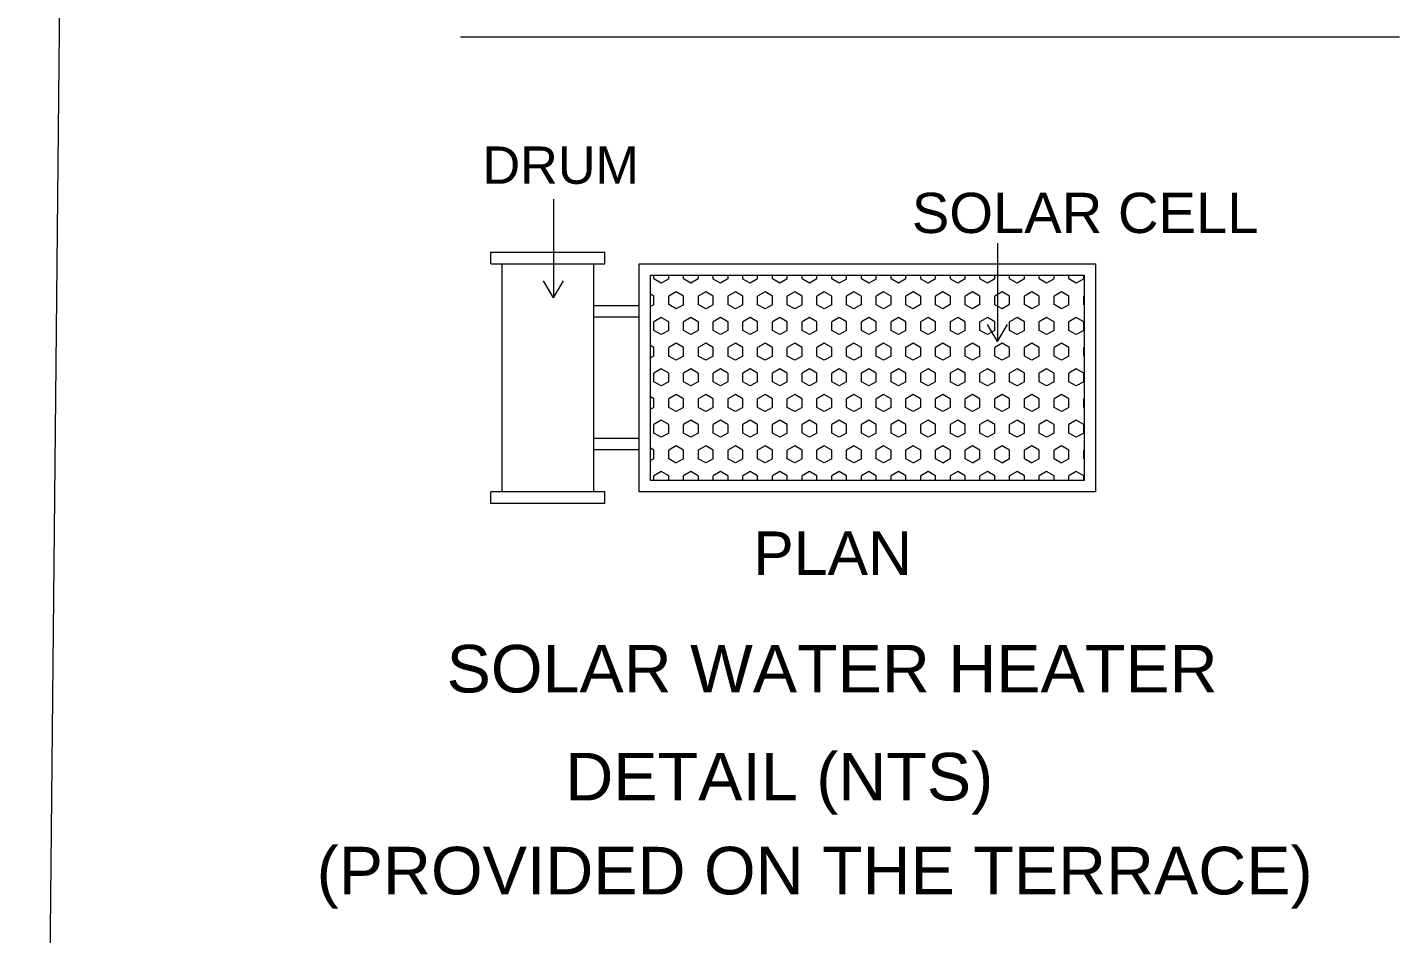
# Model space of a CAD drawing. Header units: metres. Extents: x -1560643 to -1560434, y 43491 to 43663.
# Drawn here: x -1560611.22 to -1560604.14, y 43506.76 to 43511.44 of the extents above; entities that cross this region are included whole.
import ezdxf

# ---------------------------------------------------------------- set-up
doc = ezdxf.new("R2010")
doc.units = ezdxf.units.M
doc.header["$LTSCALE"] = 750
doc.header["$MEASUREMENT"] = 0
doc.layers.get('0').update_dxf_attribs({"lineweight": 5})
doc.layers.add('BLK_1_FLR_0_DRINKING_WATER', color=7, linetype='Continuous', lineweight=5)
doc.styles.add('regular', font='arial.ttf', dxfattribs={"height": 15})

# ---------------------------------------------------------------- blocks, each defined once
blk = doc.blocks.new('A$C52BB42CC')
h = blk.add_hatch()
h.set_pattern_fill('HEX', color=256, scale=13.90884068954486, angle=90, style=0)
h.set_pattern_definition([(90, (4276.904966966948, -5425.951456024333), (-3.01135234433368, 2e-16), [1.738605086193104, -3.477210172386208]), (210, (4276.904966966948, -5425.951456024333), (1.505676172166839, -2.607907629938788), [1.738605086193109, -3.477210172386218]), (150, (4276.904966966948, -5424.212850938173), (-1.50567617216684, -2.607907629938788), [1.738605086193109, -3.477210172386218])])
h.paths.add_polyline_path([(1474.352046681743, 737.5227162102674), (1474.352046681743, 779.2492382785782), (1386.262722315005, 779.2492382785782), (1386.262722315005, 737.5227162102674)])
for p, q in [((1274.434751743887, 1679.23109072915), (1259.679827735526, 171.9765556209058)), ((1347.687423172552, 827.6616560015063), (1538.439238534949, 827.6616560015063)), ((1366.574499553564, 794.6532577281941), (1366.574499553564, 774.6558812231488)), ((1353.808760706015, 781.5673783936252), (1353.808760706015, 783.8855185086795)), ((1353.808760706015, 783.8855185086795), (1376.99016185489, 783.8855185086795)), ((1376.99016185489, 781.5673783936252), (1376.99016185489, 783.8855185086795)), ((1456.77675472587, 785.7607327304177), (1456.77675472587, 765.7633562255687)), ((1353.808760706015, 781.5673783936252), (1376.99016185489, 781.5673783936252)), ((1356.1269008198, 735.2045760950313), (1356.1269008198, 781.5673783936252)), ((1374.67202173933, 781.5673783936252), (1374.67202173933, 735.2045760950313)), ((1383.944582199503, 781.5673783936252), (1476.670186796342, 781.5673783936252)), ((1383.944582199503, 735.2045760950313), (1383.944582199503, 781.5673783936252)), ((1476.670186796342, 781.5673783936252), (1476.670186796342, 735.2045760950313)), ((1366.574499553564, 774.6558812231488), (1364.54593084121, 778.106509524303)), ((1366.574499553564, 774.6558812231488), (1368.603068264288, 778.106509524303)), ((1386.262722315005, 779.2492382785822), (1474.352046681743, 779.2492382785822)), ((1386.262722315005, 737.5227162102783), (1386.262722315005, 779.2492382785822)), ((1474.352046681743, 779.2492382785822), (1474.352046681743, 737.5227162102783)), ((1383.944582199503, 773.0122745881054), (1374.67202173933, 773.0122745881054)), ((1383.944582199503, 770.6941344732587), (1374.67202173933, 770.6941344732587)), ((1456.77675472587, 765.7633562255687), (1454.74818601436, 769.2139845262973)), ((1456.77675472587, 765.7633562255687), (1458.805323438224, 769.2139845262973)), ((1383.944582199503, 746.0778200158127), (1374.67202173933, 746.0778200158127)), ((1383.944582199503, 743.7596799007698), (1374.67202173933, 743.7596799007698)), ((1474.352046681743, 737.5227162102783), (1386.262722315005, 737.5227162102783)), ((1353.808760706015, 732.8864359804172), (1353.808760706015, 735.2045760950313)), ((1376.99016185489, 735.2045760950313), (1353.808760706015, 735.2045760950313)), ((1376.99016185489, 732.8864359804172), (1376.99016185489, 735.2045760950313)), ((1476.670186796342, 735.2045760950313), (1383.944582199503, 735.2045760950313)), ((1376.99016185489, 732.8864359804172), (1353.808760706015, 732.8864359804172))]:
    blk.add_line(p, q)
at = {"style": 'regular'}
for s, height, p in [('DRUM', 7.584062125135878, (1352.140808876604, 797.8036698861943)), ('SOLAR CELL', 8.17223927994516, (1439.353027108096, 787.807924433364)), ('PLAN', 8.832113837860996, (1407.145866433799, 718.3434548859151)), ('SOLAR WATER HEATER', 9.656709393026873, (1344.836761402112, 694.4697970373381)), ('DETAIL (NTS)', 9.656709393026873, (1368.963173387456, 672.5416832489973)), ('(PROVIDED ON THE TERRACE)', 9.656709393026873, (1318.434941337473, 653.4553776660103))]:
    blk.add_text(s, height=height, dxfattribs=at).set_placement(p)

msp = doc.modelspace()

# ---------------------------------------------------------------- block references
at = {"layer": 'BLK_1_FLR_0_DRINKING_WATER', "xscale": 0.0254016284015961, "yscale": 0.0254016284015961, "zscale": 0.0254016284015961}
msp.add_blockref('A$C52BB42CC', (-1560643.219244889, 43490.36697772178), dxfattribs=at)

doc.saveas('drawing.dxf')
